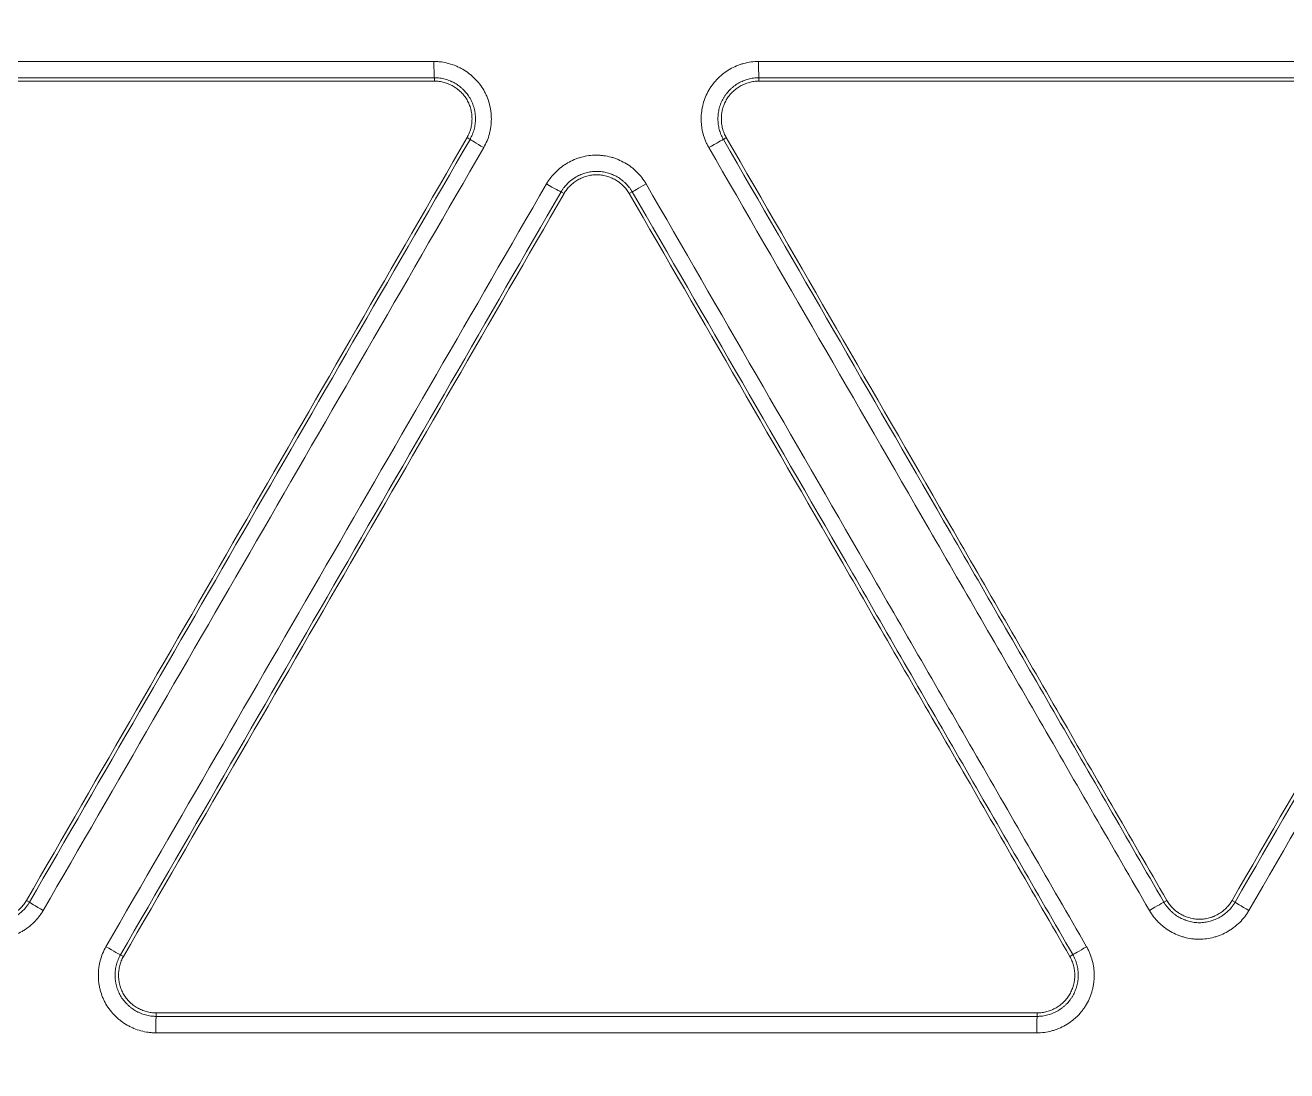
# Model space of a CAD drawing. Header units: inches. Extents: x 405346 to 489838, y -25612 to 14934.
# Drawn here: x 467070.19 to 467106.82, y 4200.14 to 4230.5 of the extents above; entities that cross this region are included whole.
import ezdxf

# ---------------------------------------------------------------- set-up
doc = ezdxf.new("R2010")
doc.units = ezdxf.units.IN
doc.header["$LTSCALE"] = 200
doc.header["$MEASUREMENT"] = 0
doc.layers.add('SS-EQ', color=2, linetype='Continuous', lineweight=20)

# ---------------------------------------------------------------- blocks, each defined once
blk = doc.blocks.new('4way무풍')
at = {"layer": 'SS-EQ'}
for p, q in [((-162.196, -92.55), (-162.196, -92.45)), ((-152.774, -92.45), (-152.774, -92.55)), ((-161.162, -94.242), (-161.249, -94.192)), ((-153.722, -94.192), (-153.808, -94.241)), ((-158.433, -95.817), (-158.519, -95.767)), ((-156.451, -95.767), (-156.538, -95.817)), ((-174.036, -116.34), (-173.949, -116.39)), ((-141.021, -116.39), (-140.935, -116.34)), ((-139.039, -116.34), (-138.953, -116.39)), ((-171.307, -117.916), (-171.221, -117.966)), ((-143.75, -117.966), (-143.663, -117.915)), ((-170.273, -119.607), (-170.273, -119.707)), ((-144.698, -119.707), (-144.698, -119.607))]:
    blk.add_line(p, q, dxfattribs=at)
for centre, major_axis, ratio, start_param, end_param in [((-162.196, -91.977), (0, 0.474), 0.026498, 1.577755, 3.106674), ((-152.774, -91.976), (0, 0.474), 0.024767, 1.578565, 3.106675), ((-160.752, -94.478), (0.41, -0.237), 0.019345, 3.176506, 4.693509), ((-154.218, -94.478), (-0.41, -0.237), 0.005566, 3.1765, 4.737819), ((-158.929, -95.53), (0.41, -0.237), 0.019355, 4.694016, 6.248272), ((-156.041, -95.53), (-0.41, -0.237), 0.005739, 4.737999, 6.248278), ((-173.539, -116.627), (0.41, -0.237), 0.020469, 3.176507, 4.693546), ((-141.431, -116.626), (0.41, 0.237), 0.000494, 4.689203, 6.248279), ((-138.542, -116.626), (-0.41, 0.237), 0.020383, 0.034914, 1.560341), ((-171.717, -117.679), (0.41, -0.237), 0.02047, 4.694122, 6.248271), ((-143.253, -117.679), (0.41, 0.237), 0.000296, 3.176499, 4.689049), ((-170.272, -120.18), (0, -0.474), 0.02548, 3.176604, 4.721392), ((-144.698, -120.18), (0, -0.474), 0.020009, 3.176664, 4.724502)]:
    blk.add_ellipse(centre, major_axis=major_axis, ratio=ratio, start_param=start_param, end_param=end_param, dxfattribs=at)
for points, knots in [([(-0.032, -346.294), (-6.969, -346.294), (-13.906, -346.294), (-27.78, -346.294), (-34.717, -346.294), (-55.528, -346.294), (-69.403, -346.294), (-97.151, -346.294), (-111.025, -346.294), (-138.774, -346.294), (-152.648, -346.294), (-180.396, -346.294), (-194.27, -346.294), (-215.082, -346.294), (-222.019, -346.294), (-235.893, -346.294), (-242.83, -346.294), (-253.236, -346.294), (-256.704, -346.293), (-263.641, -346.293), (-267.11, -346.294), (-272.313, -346.294), (-274.047, -346.294), (-276.648, -346.294), (-277.515, -346.294), (-279.25, -346.294), (-280.117, -346.293), (-281.418, -346.293), (-281.851, -346.293), (-282.718, -346.293), (-283.152, -346.293), (-283.802, -346.293), (-284.019, -346.294), (-284.453, -346.294), (-284.669, -346.294), (-285.103, -346.294), (-285.32, -346.293), (-285.753, -346.291), (-285.97, -346.288), (-286.62, -346.277), (-287.053, -346.265), (-287.92, -346.232), (-288.353, -346.21), (-289.653, -346.133), (-290.519, -346.062), (-291.817, -345.929), (-292.25, -345.88), (-292.899, -345.799), (-293.116, -345.771), (-293.548, -345.713), (-294.627, -345.561), (-295.697, -345.382), (-298.249, -344.898), (-299.929, -344.504), (-302.417, -343.81), (-304.065, -343.313), (-305.692, -342.746), (-308.116, -341.843), (-309.711, -341.172), (-311.481, -340.336), (-311.677, -340.242), (-312.069, -340.051), (-312.265, -339.955), (-312.85, -339.663), (-313.238, -339.464), (-314.393, -338.857), (-315.91, -338.018), (-317.384, -337.119), (-318.837, -336.19), (-319.553, -335.711), (-320.962, -334.724), (-322.351, -333.708), (-324.369, -332.095), (-326.323, -330.394), (-327.582, -329.2), (-328.355, -328.435), (-328.586, -328.204), (-328.815, -327.971), (-328.968, -327.815), (-329.044, -327.737), (-329.423, -327.345), (-329.723, -327.029), (-330.61, -326.073), (-331.762, -324.777), (-333.398, -322.77), (-334.43, -321.391), (-335.932, -319.291), (-336.873, -317.851), (-338.196, -315.627), (-339.047, -314.124), (-339.838, -312.58), (-340.313, -311.601), (-340.454, -311.306), (-340.593, -311.01), (-340.685, -310.813), (-340.731, -310.713), (-340.958, -310.218), (-341.135, -309.821), (-341.654, -308.624), (-342.309, -307.019), (-343.186, -304.583), (-343.7, -302.939), (-344.419, -300.46), (-344.828, -298.788), (-345.336, -296.251), (-345.487, -295.401), (-345.755, -293.691), (-345.871, -292.831), (-345.994, -291.749), (-346.017, -291.533), (-346.062, -291.099), (-346.083, -290.882), (-346.143, -290.23), (-346.178, -289.796), (-346.239, -288.927), (-346.265, -288.493), (-346.307, -287.624), (-346.324, -287.19), (-346.342, -286.538), (-346.347, -286.321), (-346.354, -285.886), (-346.356, -285.669), (-346.359, -285.235), (-346.359, -285.017), (-346.359, -284.583), (-346.359, -284.366), (-346.358, -283.714), (-346.358, -283.28), (-346.358, -282.411), (-346.358, -281.976), (-346.358, -280.673), (-346.358, -279.804), (-346.359, -278.066), (-346.359, -277.197), (-346.359, -274.59), (-346.359, -272.852), (-346.358, -264.163), (-346.358, -257.211), (-346.359, -236.356), (-346.359, -222.453), (-346.359, -194.646), (-346.359, -180.743), (-346.359, -152.936), (-346.359, -139.033), (-346.359, -111.226), (-346.359, -69.517), (-346.359, -27.807), (-346.359, 0)], [0, 0, 0, 0, 0.03125, 0.03125, 0.0625, 0.0625, 0.125, 0.125, 0.1875, 0.1875, 0.25, 0.25, 0.3125, 0.3125, 0.34375, 0.34375, 0.375, 0.375, 0.390625, 0.390625, 0.40625, 0.40625, 0.414063, 0.414063, 0.417969, 0.417969, 0.421875, 0.421875, 0.423828, 0.423828, 0.425781, 0.425781, 0.426758, 0.426758, 0.427734, 0.427734, 0.428711, 0.428711, 0.429688, 0.429688, 0.431641, 0.431641, 0.433594, 0.433594, 0.4375, 0.4375, 0.439453, 0.439453, 0.44043, 0.44043, 0.441406, 0.445313, 0.445313, 0.453125, 0.453125, 0.457031, 0.460938, 0.460938, 0.46875, 0.46875, 0.469727, 0.469727, 0.470703, 0.470703, 0.472656, 0.472656, 0.476563, 0.480469, 0.480469, 0.484375, 0.484375, 0.488281, 0.492188, 0.496094, 0.5, 0.5, 0.500977, 0.501465, 0.501465, 0.501953, 0.501953, 0.503906, 0.503906, 0.507813, 0.511719, 0.515625, 0.515625, 0.523438, 0.523438, 0.527344, 0.53125, 0.53125, 0.532227, 0.532715, 0.532715, 0.533203, 0.533203, 0.535156, 0.535156, 0.539063, 0.542969, 0.546875, 0.546875, 0.554688, 0.554688, 0.558594, 0.558594, 0.5625, 0.5625, 0.563477, 0.563477, 0.564453, 0.564453, 0.566406, 0.566406, 0.568359, 0.568359, 0.570313, 0.570313, 0.571289, 0.571289, 0.572266, 0.572266, 0.573242, 0.573242, 0.574219, 0.574219, 0.576172, 0.576172, 0.578125, 0.578125, 0.582031, 0.582031, 0.585938, 0.585938, 0.59375, 0.59375, 0.625, 0.625, 0.6875, 0.6875, 0.75, 0.75, 0.8125, 0.8125, 0.875, 1, 1, 1, 1]), ([(-345.164, 0), (-345.164, -27.72), (-345.163, -69.3), (-345.162, -110.879), (-345.161, -138.599), (-345.16, -152.459), (-345.158, -180.179), (-345.157, -194.038), (-345.154, -221.758), (-345.152, -235.618), (-345.147, -256.408), (-345.146, -263.338), (-345.145, -272), (-345.144, -273.733), (-345.144, -276.331), (-345.144, -277.198), (-345.143, -278.93), (-345.142, -279.796), (-345.142, -281.096), (-345.141, -281.529), (-345.141, -282.395), (-345.141, -282.828), (-345.141, -283.694), (-345.141, -284.128), (-345.14, -284.777), (-345.139, -284.994), (-345.136, -285.427), (-345.134, -285.643), (-345.124, -286.293), (-345.113, -286.726), (-345.08, -287.592), (-345.06, -288.025), (-345.009, -288.891), (-344.978, -289.324), (-344.926, -289.973), (-344.898, -290.298), (-344.868, -290.623), (-344.847, -290.839), (-344.836, -290.947), (-344.736, -291.92), (-344.629, -292.78), (-344.379, -294.49), (-344.236, -295.341), (-343.754, -297.876), (-343.361, -299.547), (-342.665, -302.025), (-342.166, -303.667), (-341.312, -306.101), (-340.67, -307.704), (-340.162, -308.899), (-339.901, -309.494), (-339.629, -310.087), (-339.446, -310.481), (-339.353, -310.678), (-338.885, -311.657), (-338.495, -312.43), (-337.684, -313.955), (-337.263, -314.706), (-336.391, -316.189), (-335.94, -316.919), (-335.007, -318.36), (-334.525, -319.069), (-333.532, -320.468), (-332.508, -321.846), (-330.881, -323.85), (-329.735, -325.144), (-328.853, -326.098), (-328.555, -326.413), (-328.177, -326.804), (-328.101, -326.882), (-327.949, -327.038), (-327.721, -327.27), (-327.491, -327.501), (-326.721, -328.264), (-325.466, -329.454), (-323.518, -331.15), (-321.504, -332.756), (-320.119, -333.767), (-318.711, -334.749), (-317.997, -335.224), (-316.546, -336.146), (-315.81, -336.593), (-314.315, -337.455), (-313.557, -337.871), (-312.595, -338.371), (-312.305, -338.52), (-312.014, -338.667), (-311.819, -338.764), (-311.722, -338.813), (-311.235, -339.053), (-310.844, -339.241), (-309.666, -339.791), (-308.875, -340.139), (-307.283, -340.8), (-305.68, -341.425), (-303.244, -342.258), (-301.598, -342.743), (-299.114, -343.417), (-297.436, -343.797), (-294.888, -344.259), (-294.033, -344.395), (-292.957, -344.543), (-292.742, -344.571), (-292.31, -344.625), (-291.663, -344.704), (-291.015, -344.771), (-289.72, -344.892), (-288.856, -344.954), (-287.56, -345.019), (-287.128, -345.036), (-286.48, -345.054), (-286.264, -345.059), (-285.831, -345.067), (-285.615, -345.069), (-285.183, -345.073), (-284.967, -345.074), (-284.534, -345.075), (-284.318, -345.075), (-283.67, -345.076), (-283.237, -345.076), (-282.589, -345.076), (-282.373, -345.076), (-281.94, -345.076), (-281.724, -345.076), (-281.075, -345.076), (-280.643, -345.077), (-279.346, -345.077), (-278.481, -345.078), (-276.752, -345.079), (-275.887, -345.079), (-273.293, -345.079), (-271.563, -345.08), (-262.916, -345.081), (-255.998, -345.082), (-242.162, -345.085), (-235.244, -345.086), (-221.408, -345.089), (-214.49, -345.09), (-193.736, -345.092), (-179.9, -345.094), (-152.228, -345.096), (-138.392, -345.096), (-110.72, -345.097), (-96.884, -345.098), (-69.212, -345.098), (-55.376, -345.099), (-34.622, -345.099), (-27.704, -345.099), (-13.868, -345.099), (-6.95, -345.099), (-0.032, -345.099)], [0, 0, 0, 0, 0.125, 0.1875, 0.1875, 0.25, 0.25, 0.3125, 0.3125, 0.375, 0.375, 0.40625, 0.40625, 0.414063, 0.414063, 0.417969, 0.417969, 0.421875, 0.421875, 0.423828, 0.423828, 0.425781, 0.425781, 0.427734, 0.427734, 0.428711, 0.428711, 0.429688, 0.429688, 0.431641, 0.431641, 0.433594, 0.433594, 0.435547, 0.435547, 0.436523, 0.437012, 0.437012, 0.4375, 0.4375, 0.441406, 0.441406, 0.445313, 0.445313, 0.453125, 0.453125, 0.457031, 0.460938, 0.464844, 0.464844, 0.466797, 0.467773, 0.467773, 0.46875, 0.46875, 0.472656, 0.472656, 0.476563, 0.476563, 0.480469, 0.480469, 0.484375, 0.484375, 0.488281, 0.492188, 0.496094, 0.496094, 0.498047, 0.498047, 0.498535, 0.498535, 0.499023, 0.5, 0.5, 0.503906, 0.507813, 0.511719, 0.515625, 0.515625, 0.519531, 0.519531, 0.523438, 0.523438, 0.527344, 0.527344, 0.52832, 0.528809, 0.528809, 0.529297, 0.529297, 0.53125, 0.53125, 0.535156, 0.535156, 0.539063, 0.542969, 0.546875, 0.546875, 0.554688, 0.554688, 0.558594, 0.558594, 0.55957, 0.55957, 0.560547, 0.5625, 0.5625, 0.566406, 0.566406, 0.568359, 0.568359, 0.569336, 0.569336, 0.570313, 0.570313, 0.571289, 0.571289, 0.572266, 0.572266, 0.574219, 0.574219, 0.575195, 0.575195, 0.576172, 0.576172, 0.578125, 0.578125, 0.582031, 0.582031, 0.585938, 0.585938, 0.59375, 0.59375, 0.625, 0.625, 0.65625, 0.65625, 0.6875, 0.6875, 0.75, 0.75, 0.8125, 0.8125, 0.875, 0.875, 0.9375, 0.9375, 0.96875, 0.96875, 1, 1, 1, 1]), ([(-162.208, -91.98), (-162.172, -91.98), (-162.135, -91.981), (-162.062, -91.986), (-162.026, -91.99), (-161.917, -92.005), (-161.776, -92.034), (-161.638, -92.081), (-161.554, -92.116), (-161.537, -92.123), (-161.504, -92.139), (-161.454, -92.162), (-161.406, -92.188), (-161.312, -92.242), (-161.252, -92.282), (-161.165, -92.349), (-161.137, -92.372), (-161.096, -92.408), (-161.082, -92.42), (-161.055, -92.445), (-161.042, -92.457), (-160.977, -92.522), (-160.881, -92.63), (-160.8, -92.751), (-160.746, -92.845), (-160.728, -92.878), (-160.696, -92.944), (-160.681, -92.977), (-160.64, -93.077), (-160.617, -93.146), (-160.589, -93.251), (-160.581, -93.286), (-160.571, -93.34), (-160.568, -93.358), (-160.562, -93.394), (-160.559, -93.412), (-160.547, -93.503), (-160.538, -93.648), (-160.547, -93.793), (-160.559, -93.883), (-160.562, -93.901), (-160.567, -93.937), (-160.571, -93.955), (-160.581, -94.009), (-160.589, -94.045), (-160.617, -94.15), (-160.64, -94.219), (-160.695, -94.353), (-160.727, -94.418), (-160.764, -94.482)], [0, 0, 0, 0, 0.03125, 0.03125, 0.0625, 0.0625, 0.125, 0.1875, 0.1875, 0.203125, 0.203125, 0.21875, 0.25, 0.25, 0.3125, 0.3125, 0.34375, 0.34375, 0.359375, 0.359375, 0.375, 0.375, 0.4375, 0.5, 0.5, 0.53125, 0.53125, 0.5625, 0.5625, 0.625, 0.625, 0.65625, 0.65625, 0.671875, 0.671875, 0.6875, 0.6875, 0.75, 0.8125, 0.8125, 0.828125, 0.828125, 0.84375, 0.84375, 0.875, 0.875, 0.9375, 0.9375, 1, 1, 1, 1]), ([(-154.23, -94.482), (-154.248, -94.45), (-154.266, -94.418), (-154.298, -94.352), (-154.313, -94.318), (-154.354, -94.217), (-154.4, -94.08), (-154.428, -93.938), (-154.439, -93.847), (-154.441, -93.829), (-154.445, -93.792), (-154.449, -93.738), (-154.451, -93.683), (-154.451, -93.574), (-154.446, -93.502), (-154.432, -93.394), (-154.426, -93.358), (-154.416, -93.304), (-154.412, -93.286), (-154.404, -93.25), (-154.4, -93.233), (-154.376, -93.145), (-154.33, -93.007), (-154.266, -92.877), (-154.212, -92.782), (-154.192, -92.751), (-154.151, -92.69), (-154.13, -92.661), (-154.064, -92.575), (-154.016, -92.521), (-153.939, -92.444), (-153.899, -92.407), (-153.857, -92.372), (-153.828, -92.349), (-153.814, -92.337), (-153.741, -92.282), (-153.62, -92.201), (-153.49, -92.137), (-153.406, -92.102), (-153.389, -92.095), (-153.355, -92.082), (-153.338, -92.076), (-153.286, -92.058), (-153.251, -92.047), (-153.146, -92.019), (-153.075, -92.005), (-152.932, -91.985), (-152.859, -91.98), (-152.786, -91.98)], [0, 0, 0, 0, 0.03125, 0.03125, 0.0625, 0.0625, 0.125, 0.1875, 0.1875, 0.203125, 0.203125, 0.21875, 0.25, 0.25, 0.3125, 0.3125, 0.34375, 0.34375, 0.359375, 0.359375, 0.375, 0.375, 0.4375, 0.5, 0.5, 0.53125, 0.53125, 0.5625, 0.5625, 0.625, 0.625, 0.65625, 0.671875, 0.671875, 0.6875, 0.6875, 0.75, 0.8125, 0.8125, 0.828125, 0.828125, 0.84375, 0.84375, 0.875, 0.875, 0.9375, 0.9375, 1, 1, 1, 1]), ([(-152.786, -91.98), (-148.523, -91.98), (-144.26, -91.981), (-135.735, -91.981), (-131.472, -91.981), (-127.209, -91.981)], [0, 0, 0, 0, 0.5, 0.5, 1, 1, 1, 1]), ([(-161.162, -94.242), (-161.16, -94.239), (-161.159, -94.236), (-161.155, -94.23), (-161.151, -94.222), (-161.14, -94.202), (-161.119, -94.161), (-161.103, -94.125), (-161.073, -94.053), (-161.057, -94.004), (-161.037, -93.929), (-161.031, -93.903), (-161.021, -93.852), (-161.017, -93.826), (-161.007, -93.748), (-161.001, -93.645), (-161.007, -93.541), (-161.016, -93.476), (-161.017, -93.463), (-161.022, -93.437), (-161.028, -93.398), (-161.037, -93.36), (-161.057, -93.285), (-161.073, -93.236), (-161.103, -93.164), (-161.113, -93.14), (-161.136, -93.093), (-161.149, -93.07), (-161.188, -93.002), (-161.217, -92.959), (-161.28, -92.877), (-161.315, -92.838), (-161.371, -92.783), (-161.39, -92.765), (-161.429, -92.731), (-161.45, -92.714), (-161.512, -92.667), (-161.555, -92.638), (-161.622, -92.599), (-161.657, -92.581), (-161.692, -92.564), (-161.716, -92.553), (-161.728, -92.548), (-161.788, -92.523), (-161.887, -92.489), (-161.988, -92.468), (-162.065, -92.457), (-162.091, -92.455), (-162.131, -92.452), (-162.144, -92.451), (-162.163, -92.451), (-162.173, -92.45), (-162.183, -92.45), (-162.19, -92.45), (-162.193, -92.45), (-162.196, -92.45)], [0, 0, 0, 0, 0.003906, 0.003906, 0.007812, 0.015625, 0.03125, 0.0625, 0.0625, 0.125, 0.125, 0.15625, 0.15625, 0.1875, 0.1875, 0.25, 0.3125, 0.3125, 0.328125, 0.328125, 0.34375, 0.375, 0.375, 0.4375, 0.4375, 0.46875, 0.46875, 0.5, 0.5, 0.5625, 0.5625, 0.625, 0.625, 0.65625, 0.65625, 0.6875, 0.6875, 0.75, 0.75, 0.78125, 0.796875, 0.796875, 0.8125, 0.8125, 0.875, 0.9375, 0.9375, 0.96875, 0.96875, 0.984375, 0.984375, 0.992187, 0.996094, 0.996094, 1, 1, 1, 1]), ([(-162.196, -92.55), (-162.148, -92.55), (-162.101, -92.553), (-162.007, -92.566), (-161.96, -92.576), (-161.891, -92.595), (-161.868, -92.602), (-161.823, -92.617), (-161.8, -92.626), (-161.734, -92.654), (-161.649, -92.696), (-161.57, -92.749), (-161.522, -92.785), (-161.513, -92.793), (-161.494, -92.808), (-161.466, -92.831), (-161.44, -92.855), (-161.39, -92.905), (-161.358, -92.941), (-161.314, -92.997), (-161.3, -93.016), (-161.274, -93.056), (-161.261, -93.076), (-161.225, -93.139), (-161.183, -93.224), (-161.153, -93.314), (-161.135, -93.384), (-161.129, -93.407), (-161.12, -93.454), (-161.116, -93.478), (-161.107, -93.549), (-161.104, -93.596), (-161.104, -93.668), (-161.105, -93.703), (-161.108, -93.739), (-161.11, -93.763), (-161.112, -93.775), (-161.119, -93.835), (-161.137, -93.928), (-161.167, -94.018), (-161.203, -94.106), (-161.225, -94.15), (-161.249, -94.192)], [0, 0, 0, 0, 0.0625, 0.0625, 0.125, 0.125, 0.15625, 0.15625, 0.1875, 0.1875, 0.25, 0.3125, 0.3125, 0.328125, 0.328125, 0.34375, 0.375, 0.375, 0.4375, 0.4375, 0.46875, 0.46875, 0.5, 0.5, 0.5625, 0.625, 0.625, 0.65625, 0.65625, 0.6875, 0.6875, 0.75, 0.75, 0.78125, 0.796875, 0.796875, 0.8125, 0.8125, 0.875, 0.9375, 0.9375, 1, 1, 1, 1]), ([(-152.774, -92.45), (-152.778, -92.45), (-152.781, -92.45), (-152.787, -92.45), (-152.797, -92.45), (-152.82, -92.451), (-152.866, -92.453), (-152.904, -92.457), (-152.981, -92.468), (-153.032, -92.478), (-153.107, -92.499), (-153.132, -92.506), (-153.182, -92.523), (-153.206, -92.533), (-153.278, -92.563), (-153.371, -92.609), (-153.458, -92.667), (-153.51, -92.706), (-153.52, -92.714), (-153.541, -92.731), (-153.571, -92.756), (-153.599, -92.783), (-153.654, -92.837), (-153.689, -92.876), (-153.737, -92.938), (-153.752, -92.959), (-153.781, -93.002), (-153.795, -93.024), (-153.834, -93.092), (-153.857, -93.139), (-153.896, -93.235), (-153.913, -93.284), (-153.932, -93.36), (-153.938, -93.385), (-153.948, -93.437), (-153.952, -93.462), (-153.962, -93.54), (-153.965, -93.591), (-153.966, -93.669), (-153.965, -93.695), (-153.962, -93.734), (-153.961, -93.747), (-153.959, -93.773), (-153.957, -93.787), (-153.949, -93.852), (-153.929, -93.954), (-153.897, -94.052), (-153.867, -94.124), (-153.857, -94.148), (-153.839, -94.184), (-153.833, -94.195), (-153.824, -94.213), (-153.82, -94.221), (-153.815, -94.23), (-153.811, -94.236), (-153.81, -94.238), (-153.808, -94.241)], [0, 0, 0, 0, 0.003906, 0.003906, 0.007812, 0.015625, 0.03125, 0.0625, 0.0625, 0.125, 0.125, 0.15625, 0.15625, 0.1875, 0.1875, 0.25, 0.3125, 0.3125, 0.328125, 0.328125, 0.34375, 0.375, 0.375, 0.4375, 0.4375, 0.46875, 0.46875, 0.5, 0.5, 0.5625, 0.5625, 0.625, 0.625, 0.65625, 0.65625, 0.6875, 0.6875, 0.75, 0.75, 0.78125, 0.78125, 0.796875, 0.796875, 0.8125, 0.8125, 0.875, 0.9375, 0.9375, 0.96875, 0.96875, 0.984375, 0.984375, 0.992188, 0.996094, 0.996094, 1, 1, 1, 1]), ([(-153.722, -94.192), (-153.746, -94.15), (-153.767, -94.107), (-153.803, -94.019), (-153.818, -93.974), (-153.836, -93.905), (-153.841, -93.881), (-153.851, -93.834), (-153.854, -93.811), (-153.863, -93.739), (-153.869, -93.645), (-153.863, -93.549), (-153.856, -93.49), (-153.854, -93.478), (-153.85, -93.454), (-153.844, -93.419), (-153.836, -93.384), (-153.818, -93.315), (-153.803, -93.27), (-153.776, -93.204), (-153.766, -93.182), (-153.745, -93.139), (-153.734, -93.118), (-153.698, -93.056), (-153.645, -92.977), (-153.582, -92.906), (-153.531, -92.855), (-153.513, -92.839), (-153.477, -92.807), (-153.459, -92.792), (-153.402, -92.749), (-153.362, -92.723), (-153.3, -92.687), (-153.279, -92.676), (-153.237, -92.654), (-153.215, -92.644), (-153.148, -92.617), (-153.058, -92.586), (-152.965, -92.566), (-152.871, -92.553), (-152.823, -92.55), (-152.774, -92.55)], [0, 0, 0, 0, 0.0625, 0.0625, 0.125, 0.125, 0.15625, 0.15625, 0.1875, 0.1875, 0.25, 0.3125, 0.3125, 0.328125, 0.328125, 0.34375, 0.375, 0.375, 0.4375, 0.4375, 0.46875, 0.46875, 0.5, 0.5, 0.5625, 0.625, 0.625, 0.65625, 0.65625, 0.6875, 0.6875, 0.75, 0.75, 0.78125, 0.78125, 0.8125, 0.8125, 0.875, 0.9375, 0.9375, 1, 1, 1, 1]), ([(-127.2, -92.45), (-131.462, -92.45), (-135.725, -92.45), (-144.25, -92.45), (-148.512, -92.45), (-152.774, -92.45)], [0, 0, 0, 0, 0.5, 0.5, 1, 1, 1, 1]), ([(-127.2, -92.55), (-131.462, -92.55), (-135.725, -92.55), (-144.25, -92.55), (-148.512, -92.55), (-152.774, -92.55)], [0, 0, 0, 0, 0.5, 0.5, 1, 1, 1, 1]), ([(-153.808, -94.241), (-151.677, -97.933), (-149.546, -101.624), (-146.349, -107.161), (-145.283, -109.007), (-143.152, -112.698), (-142.086, -114.544), (-141.021, -116.39)], [0, 0, 0, 0, 0.5, 0.5, 0.75, 0.75, 1, 1, 1, 1]), ([(-153.722, -94.192), (-151.591, -97.883), (-149.46, -101.574), (-146.263, -107.111), (-145.197, -108.957), (-143.066, -112.649), (-142, -114.494), (-140.935, -116.34)], [0, 0, 0, 0, 0.5, 0.5, 0.75, 0.75, 1, 1, 1, 1]), ([(-139.039, -116.34), (-136.908, -112.649), (-134.777, -108.957), (-130.514, -101.574), (-128.383, -97.883), (-126.252, -94.192)], [0, 0, 0, 0, 0.5, 0.5, 1, 1, 1, 1]), ([(-138.953, -116.39), (-136.821, -112.699), (-134.69, -109.007), (-130.428, -101.624), (-128.296, -97.933), (-126.165, -94.242)], [0, 0, 0, 0, 0.5, 0.5, 1, 1, 1, 1]), ([(-158.941, -95.534), (-158.923, -95.502), (-158.904, -95.471), (-158.863, -95.41), (-158.841, -95.38), (-158.774, -95.294), (-158.678, -95.186), (-158.569, -95.091), (-158.496, -95.035), (-158.481, -95.024), (-158.452, -95.003), (-158.406, -94.972), (-158.36, -94.943), (-158.266, -94.889), (-158.201, -94.857), (-158.1, -94.815), (-158.066, -94.802), (-158.015, -94.784), (-157.997, -94.778), (-157.962, -94.768), (-157.945, -94.763), (-157.857, -94.739), (-157.715, -94.71), (-157.57, -94.7), (-157.46, -94.7), (-157.423, -94.701), (-157.351, -94.706), (-157.314, -94.71), (-157.207, -94.725), (-157.136, -94.739), (-157.031, -94.767), (-156.996, -94.778), (-156.945, -94.796), (-156.927, -94.802), (-156.893, -94.815), (-156.876, -94.822), (-156.792, -94.857), (-156.662, -94.922), (-156.541, -95.002), (-156.468, -95.057), (-156.454, -95.068), (-156.426, -95.092), (-156.412, -95.103), (-156.37, -95.14), (-156.344, -95.164), (-156.266, -95.241), (-156.218, -95.295), (-156.13, -95.41), (-156.089, -95.47), (-156.052, -95.534)], [0, 0, 0, 0, 0.03125, 0.03125, 0.0625, 0.0625, 0.125, 0.1875, 0.1875, 0.203125, 0.203125, 0.21875, 0.25, 0.25, 0.3125, 0.3125, 0.34375, 0.34375, 0.359375, 0.359375, 0.375, 0.375, 0.4375, 0.5, 0.5, 0.53125, 0.53125, 0.5625, 0.5625, 0.625, 0.625, 0.65625, 0.65625, 0.671875, 0.671875, 0.6875, 0.6875, 0.75, 0.8125, 0.8125, 0.828125, 0.828125, 0.84375, 0.84375, 0.875, 0.875, 0.9375, 0.9375, 1, 1, 1, 1]), ([(-141.44, -116.632), (-142.506, -114.786), (-143.572, -112.94), (-145.704, -109.249), (-146.769, -107.403), (-149.967, -101.865), (-152.098, -98.174), (-154.23, -94.482)], [0, 0, 0, 0, 0.25, 0.25, 0.5, 0.5, 1, 1, 1, 1]), ([(-125.764, -94.483), (-127.895, -98.175), (-130.027, -101.866), (-134.289, -109.249), (-136.42, -112.941), (-138.551, -116.632)], [0, 0, 0, 0, 0.5, 0.5, 1, 1, 1, 1]), ([(-156.451, -95.767), (-156.452, -95.764), (-156.454, -95.761), (-156.457, -95.756), (-156.462, -95.747), (-156.474, -95.728), (-156.499, -95.689), (-156.522, -95.658), (-156.57, -95.596), (-156.604, -95.557), (-156.66, -95.503), (-156.679, -95.485), (-156.718, -95.45), (-156.739, -95.434), (-156.801, -95.386), (-156.887, -95.329), (-156.981, -95.283), (-157.041, -95.258), (-157.053, -95.253), (-157.078, -95.243), (-157.114, -95.23), (-157.152, -95.219), (-157.227, -95.198), (-157.278, -95.188), (-157.355, -95.177), (-157.381, -95.174), (-157.433, -95.171), (-157.459, -95.17), (-157.537, -95.17), (-157.589, -95.174), (-157.692, -95.188), (-157.743, -95.198), (-157.818, -95.219), (-157.843, -95.227), (-157.893, -95.244), (-157.917, -95.253), (-157.989, -95.283), (-158.035, -95.306), (-158.103, -95.345), (-158.136, -95.365), (-158.168, -95.388), (-158.19, -95.403), (-158.2, -95.411), (-158.252, -95.45), (-158.331, -95.518), (-158.4, -95.596), (-158.448, -95.658), (-158.463, -95.679), (-158.485, -95.711), (-158.492, -95.722), (-158.502, -95.739), (-158.508, -95.748), (-158.513, -95.756), (-158.516, -95.762), (-158.518, -95.765), (-158.519, -95.767)], [0, 0, 0, 0, 0.003906, 0.003906, 0.007812, 0.015625, 0.03125, 0.0625, 0.0625, 0.125, 0.125, 0.15625, 0.15625, 0.1875, 0.1875, 0.25, 0.3125, 0.3125, 0.328125, 0.328125, 0.34375, 0.375, 0.375, 0.4375, 0.4375, 0.46875, 0.46875, 0.5, 0.5, 0.5625, 0.5625, 0.625, 0.625, 0.65625, 0.65625, 0.6875, 0.6875, 0.75, 0.75, 0.78125, 0.796875, 0.796875, 0.8125, 0.8125, 0.875, 0.9375, 0.9375, 0.96875, 0.96875, 0.984375, 0.984375, 0.992188, 0.996094, 0.996094, 1, 1, 1, 1]), ([(-158.433, -95.817), (-158.409, -95.775), (-158.382, -95.736), (-158.324, -95.661), (-158.293, -95.625), (-158.242, -95.575), (-158.224, -95.559), (-158.188, -95.527), (-158.169, -95.512), (-158.112, -95.469), (-158.033, -95.416), (-157.948, -95.374), (-157.892, -95.351), (-157.881, -95.346), (-157.859, -95.338), (-157.825, -95.325), (-157.791, -95.315), (-157.722, -95.296), (-157.676, -95.286), (-157.605, -95.277), (-157.581, -95.274), (-157.534, -95.271), (-157.51, -95.27), (-157.438, -95.27), (-157.343, -95.277), (-157.25, -95.296), (-157.18, -95.314), (-157.157, -95.322), (-157.112, -95.337), (-157.09, -95.346), (-157.024, -95.373), (-156.981, -95.394), (-156.919, -95.43), (-156.889, -95.449), (-156.859, -95.469), (-156.84, -95.483), (-156.83, -95.49), (-156.782, -95.527), (-156.71, -95.589), (-156.647, -95.66), (-156.589, -95.735), (-156.562, -95.775), (-156.538, -95.817)], [0, 0, 0, 0, 0.0625, 0.0625, 0.125, 0.125, 0.15625, 0.15625, 0.1875, 0.1875, 0.25, 0.3125, 0.3125, 0.328125, 0.328125, 0.34375, 0.375, 0.375, 0.4375, 0.4375, 0.46875, 0.46875, 0.5, 0.5, 0.5625, 0.625, 0.625, 0.65625, 0.65625, 0.6875, 0.6875, 0.75, 0.75, 0.78125, 0.796875, 0.796875, 0.8125, 0.8125, 0.875, 0.9375, 0.9375, 1, 1, 1, 1]), ([(-156.052, -95.534), (-153.921, -99.226), (-151.789, -102.917), (-148.592, -108.455), (-147.526, -110.301), (-145.394, -113.993), (-144.329, -115.838), (-143.263, -117.684)], [0, 0, 0, 0, 0.5, 0.5, 0.75, 0.75, 1, 1, 1, 1]), ([(-143.75, -117.966), (-144.816, -116.12), (-145.882, -114.274), (-148.013, -110.583), (-149.078, -108.737), (-152.275, -103.2), (-154.406, -99.509), (-156.538, -95.817)], [0, 0, 0, 0, 0.25, 0.25, 0.5, 0.5, 1, 1, 1, 1]), ([(-143.663, -117.915), (-144.729, -116.07), (-145.795, -114.224), (-147.926, -110.533), (-148.991, -108.687), (-152.188, -103.15), (-154.32, -99.458), (-156.451, -95.767)], [0, 0, 0, 0, 0.25, 0.25, 0.5, 0.5, 1, 1, 1, 1]), ([(-176.018, -116.39), (-176.016, -116.393), (-176.014, -116.395), (-176.011, -116.401), (-176.006, -116.41), (-175.994, -116.429), (-175.969, -116.467), (-175.946, -116.499), (-175.899, -116.56), (-175.864, -116.599), (-175.809, -116.654), (-175.79, -116.672), (-175.75, -116.706), (-175.73, -116.723), (-175.667, -116.77), (-175.581, -116.828), (-175.488, -116.874), (-175.428, -116.899), (-175.415, -116.904), (-175.391, -116.913), (-175.354, -116.927), (-175.317, -116.938), (-175.242, -116.959), (-175.191, -116.969), (-175.114, -116.98), (-175.088, -116.982), (-175.036, -116.986), (-175.01, -116.987), (-174.931, -116.987), (-174.879, -116.983), (-174.777, -116.969), (-174.726, -116.959), (-174.651, -116.938), (-174.625, -116.93), (-174.576, -116.913), (-174.552, -116.904), (-174.48, -116.874), (-174.433, -116.851), (-174.366, -116.812), (-174.333, -116.792), (-174.3, -116.769), (-174.279, -116.754), (-174.268, -116.747), (-174.216, -116.707), (-174.138, -116.639), (-174.069, -116.561), (-174.021, -116.5), (-174.006, -116.479), (-173.984, -116.446), (-173.976, -116.435), (-173.966, -116.418), (-173.961, -116.41), (-173.956, -116.401), (-173.953, -116.396), (-173.951, -116.393), (-173.949, -116.39)], [0, 0, 0, 0, 0.003906, 0.003906, 0.007813, 0.015625, 0.03125, 0.0625, 0.0625, 0.125, 0.125, 0.15625, 0.15625, 0.1875, 0.1875, 0.25, 0.3125, 0.3125, 0.328125, 0.328125, 0.34375, 0.375, 0.375, 0.4375, 0.4375, 0.46875, 0.46875, 0.5, 0.5, 0.5625, 0.5625, 0.625, 0.625, 0.65625, 0.65625, 0.6875, 0.6875, 0.75, 0.75, 0.78125, 0.796875, 0.796875, 0.8125, 0.8125, 0.875, 0.9375, 0.9375, 0.96875, 0.96875, 0.984375, 0.984375, 0.992188, 0.996094, 0.996094, 1, 1, 1, 1]), ([(-174.036, -116.34), (-174.06, -116.382), (-174.087, -116.421), (-174.145, -116.496), (-174.177, -116.532), (-174.227, -116.582), (-174.245, -116.598), (-174.281, -116.63), (-174.3, -116.645), (-174.357, -116.688), (-174.436, -116.741), (-174.522, -116.783), (-174.577, -116.807), (-174.588, -116.811), (-174.61, -116.82), (-174.644, -116.832), (-174.678, -116.842), (-174.747, -116.861), (-174.793, -116.871), (-174.864, -116.881), (-174.888, -116.883), (-174.936, -116.886), (-174.96, -116.887), (-175.032, -116.887), (-175.127, -116.881), (-175.22, -116.862), (-175.289, -116.843), (-175.312, -116.836), (-175.357, -116.82), (-175.38, -116.812), (-175.446, -116.784), (-175.488, -116.763), (-175.55, -116.727), (-175.58, -116.708), (-175.61, -116.688), (-175.63, -116.674), (-175.639, -116.667), (-175.687, -116.631), (-175.759, -116.568), (-175.822, -116.497), (-175.88, -116.422), (-175.907, -116.382), (-175.932, -116.34)], [0, 0, 0, 0, 0.0625, 0.0625, 0.125, 0.125, 0.15625, 0.15625, 0.1875, 0.1875, 0.25, 0.3125, 0.3125, 0.328125, 0.328125, 0.34375, 0.375, 0.375, 0.4375, 0.4375, 0.46875, 0.46875, 0.5, 0.5, 0.5625, 0.625, 0.625, 0.65625, 0.65625, 0.6875, 0.6875, 0.75, 0.75, 0.78125, 0.796875, 0.796875, 0.8125, 0.8125, 0.875, 0.9375, 0.9375, 1, 1, 1, 1]), ([(-141.021, -116.39), (-141.019, -116.393), (-141.018, -116.395), (-141.014, -116.401), (-141.009, -116.41), (-140.997, -116.429), (-140.972, -116.467), (-140.95, -116.499), (-140.902, -116.56), (-140.868, -116.599), (-140.812, -116.654), (-140.793, -116.672), (-140.753, -116.706), (-140.733, -116.723), (-140.671, -116.77), (-140.584, -116.828), (-140.491, -116.874), (-140.431, -116.899), (-140.419, -116.904), (-140.394, -116.913), (-140.357, -116.927), (-140.32, -116.938), (-140.245, -116.959), (-140.194, -116.969), (-140.117, -116.98), (-140.091, -116.982), (-140.039, -116.986), (-140.013, -116.987), (-139.934, -116.987), (-139.883, -116.983), (-139.78, -116.969), (-139.729, -116.959), (-139.654, -116.938), (-139.629, -116.93), (-139.579, -116.913), (-139.555, -116.904), (-139.483, -116.874), (-139.437, -116.851), (-139.369, -116.812), (-139.336, -116.792), (-139.304, -116.769), (-139.282, -116.754), (-139.272, -116.746), (-139.22, -116.707), (-139.141, -116.639), (-139.072, -116.561), (-139.024, -116.5), (-139.009, -116.479), (-138.987, -116.446), (-138.98, -116.435), (-138.969, -116.418), (-138.964, -116.41), (-138.959, -116.401), (-138.956, -116.396), (-138.954, -116.393), (-138.953, -116.39)], [0, 0, 0, 0, 0.003906, 0.003906, 0.007813, 0.015625, 0.03125, 0.0625, 0.0625, 0.125, 0.125, 0.15625, 0.15625, 0.1875, 0.1875, 0.25, 0.3125, 0.3125, 0.328125, 0.328125, 0.34375, 0.375, 0.375, 0.4375, 0.4375, 0.46875, 0.46875, 0.5, 0.5, 0.5625, 0.5625, 0.625, 0.625, 0.65625, 0.65625, 0.6875, 0.6875, 0.75, 0.75, 0.78125, 0.796875, 0.796875, 0.8125, 0.8125, 0.875, 0.9375, 0.9375, 0.96875, 0.96875, 0.984375, 0.984375, 0.992188, 0.996094, 0.996094, 1, 1, 1, 1]), ([(-139.039, -116.34), (-139.063, -116.382), (-139.09, -116.421), (-139.148, -116.496), (-139.18, -116.532), (-139.231, -116.582), (-139.248, -116.598), (-139.284, -116.63), (-139.303, -116.645), (-139.36, -116.688), (-139.439, -116.741), (-139.525, -116.783), (-139.58, -116.807), (-139.591, -116.811), (-139.614, -116.82), (-139.647, -116.832), (-139.682, -116.842), (-139.75, -116.861), (-139.797, -116.871), (-139.867, -116.881), (-139.891, -116.883), (-139.939, -116.886), (-139.963, -116.887), (-140.035, -116.887), (-140.13, -116.881), (-140.223, -116.862), (-140.292, -116.843), (-140.315, -116.836), (-140.361, -116.82), (-140.383, -116.812), (-140.449, -116.784), (-140.491, -116.763), (-140.553, -116.727), (-140.584, -116.708), (-140.613, -116.688), (-140.633, -116.674), (-140.643, -116.667), (-140.69, -116.631), (-140.762, -116.568), (-140.825, -116.497), (-140.884, -116.422), (-140.911, -116.382), (-140.935, -116.34)], [0, 0, 0, 0, 0.0625, 0.0625, 0.125, 0.125, 0.15625, 0.15625, 0.1875, 0.1875, 0.25, 0.3125, 0.3125, 0.328125, 0.328125, 0.34375, 0.375, 0.375, 0.4375, 0.4375, 0.46875, 0.46875, 0.5, 0.5, 0.5625, 0.625, 0.625, 0.65625, 0.65625, 0.6875, 0.6875, 0.75, 0.75, 0.78125, 0.796875, 0.796875, 0.8125, 0.8125, 0.875, 0.9375, 0.9375, 1, 1, 1, 1]), ([(-173.552, -116.631), (-173.57, -116.662), (-173.589, -116.693), (-173.63, -116.754), (-173.652, -116.784), (-173.718, -116.87), (-173.814, -116.978), (-173.924, -117.074), (-173.997, -117.129), (-174.012, -117.14), (-174.041, -117.161), (-174.086, -117.192), (-174.133, -117.221), (-174.227, -117.275), (-174.292, -117.308), (-174.392, -117.349), (-174.426, -117.362), (-174.478, -117.38), (-174.496, -117.386), (-174.531, -117.397), (-174.548, -117.402), (-174.636, -117.426), (-174.778, -117.454), (-174.923, -117.464), (-175.033, -117.464), (-175.069, -117.463), (-175.142, -117.458), (-175.178, -117.454), (-175.286, -117.44), (-175.357, -117.425), (-175.462, -117.397), (-175.497, -117.386), (-175.548, -117.369), (-175.565, -117.362), (-175.6, -117.349), (-175.617, -117.343), (-175.701, -117.307), (-175.831, -117.243), (-175.952, -117.162), (-176.024, -117.107), (-176.039, -117.096), (-176.067, -117.073), (-176.081, -117.061), (-176.123, -117.025), (-176.149, -117), (-176.227, -116.923), (-176.275, -116.869), (-176.363, -116.754), (-176.404, -116.694), (-176.44, -116.63)], [0, 0, 0, 0, 0.03125, 0.03125, 0.0625, 0.0625, 0.125, 0.1875, 0.1875, 0.203125, 0.203125, 0.21875, 0.25, 0.25, 0.3125, 0.3125, 0.34375, 0.34375, 0.359375, 0.359375, 0.375, 0.375, 0.4375, 0.5, 0.5, 0.53125, 0.53125, 0.5625, 0.5625, 0.625, 0.625, 0.65625, 0.65625, 0.671875, 0.671875, 0.6875, 0.6875, 0.75, 0.8125, 0.8125, 0.828125, 0.828125, 0.84375, 0.84375, 0.875, 0.875, 0.9375, 0.9375, 1, 1, 1, 1]), ([(-138.551, -116.632), (-138.57, -116.664), (-138.589, -116.695), (-138.63, -116.756), (-138.652, -116.786), (-138.718, -116.872), (-138.814, -116.98), (-138.924, -117.076), (-138.997, -117.131), (-139.011, -117.142), (-139.041, -117.163), (-139.086, -117.194), (-139.133, -117.223), (-139.227, -117.277), (-139.292, -117.309), (-139.392, -117.351), (-139.426, -117.364), (-139.478, -117.382), (-139.496, -117.388), (-139.531, -117.399), (-139.548, -117.404), (-139.636, -117.428), (-139.778, -117.456), (-139.923, -117.466), (-140.033, -117.466), (-140.069, -117.465), (-140.142, -117.46), (-140.178, -117.456), (-140.286, -117.442), (-140.357, -117.427), (-140.462, -117.399), (-140.497, -117.388), (-140.548, -117.37), (-140.565, -117.364), (-140.6, -117.351), (-140.617, -117.344), (-140.701, -117.309), (-140.831, -117.245), (-140.952, -117.164), (-141.024, -117.109), (-141.039, -117.098), (-141.067, -117.075), (-141.081, -117.063), (-141.123, -117.027), (-141.149, -117.002), (-141.227, -116.925), (-141.275, -116.871), (-141.363, -116.756), (-141.404, -116.696), (-141.44, -116.632)], [0, 0, 0, 0, 0.03125, 0.03125, 0.0625, 0.0625, 0.125, 0.1875, 0.1875, 0.203125, 0.203125, 0.21875, 0.25, 0.25, 0.3125, 0.3125, 0.34375, 0.34375, 0.359375, 0.359375, 0.375, 0.375, 0.4375, 0.5, 0.5, 0.53125, 0.53125, 0.5625, 0.5625, 0.625, 0.625, 0.65625, 0.65625, 0.671875, 0.671875, 0.6875, 0.6875, 0.75, 0.8125, 0.8125, 0.828125, 0.828125, 0.84375, 0.84375, 0.875, 0.875, 0.9375, 0.9375, 1, 1, 1, 1]), ([(-170.284, -120.185), (-170.321, -120.185), (-170.358, -120.183), (-170.431, -120.178), (-170.467, -120.175), (-170.575, -120.16), (-170.717, -120.131), (-170.854, -120.084), (-170.939, -120.048), (-170.956, -120.041), (-170.989, -120.026), (-171.038, -120.002), (-171.086, -119.977), (-171.181, -119.922), (-171.241, -119.882), (-171.327, -119.816), (-171.356, -119.793), (-171.397, -119.757), (-171.411, -119.745), (-171.438, -119.72), (-171.451, -119.707), (-171.515, -119.643), (-171.611, -119.534), (-171.692, -119.414), (-171.747, -119.319), (-171.765, -119.286), (-171.797, -119.221), (-171.812, -119.188), (-171.853, -119.087), (-171.876, -119.018), (-171.903, -118.913), (-171.912, -118.878), (-171.922, -118.824), (-171.925, -118.806), (-171.931, -118.77), (-171.934, -118.752), (-171.946, -118.661), (-171.955, -118.516), (-171.946, -118.372), (-171.934, -118.281), (-171.931, -118.263), (-171.925, -118.227), (-171.922, -118.209), (-171.912, -118.155), (-171.903, -118.12), (-171.876, -118.014), (-171.853, -117.946), (-171.798, -117.812), (-171.766, -117.746), (-171.729, -117.683)], [0, 0, 0, 0, 0.03125, 0.03125, 0.0625, 0.0625, 0.125, 0.1875, 0.1875, 0.203125, 0.203125, 0.21875, 0.25, 0.25, 0.3125, 0.3125, 0.34375, 0.34375, 0.359375, 0.359375, 0.375, 0.375, 0.4375, 0.5, 0.5, 0.53125, 0.53125, 0.5625, 0.5625, 0.625, 0.625, 0.65625, 0.65625, 0.671875, 0.671875, 0.6875, 0.6875, 0.75, 0.8125, 0.8125, 0.828125, 0.828125, 0.84375, 0.84375, 0.875, 0.875, 0.9375, 0.9375, 1, 1, 1, 1]), ([(-171.307, -117.916), (-171.308, -117.919), (-171.31, -117.921), (-171.313, -117.927), (-171.318, -117.936), (-171.329, -117.956), (-171.35, -117.996), (-171.366, -118.032), (-171.395, -118.104), (-171.411, -118.153), (-171.431, -118.229), (-171.437, -118.254), (-171.447, -118.305), (-171.451, -118.331), (-171.461, -118.409), (-171.467, -118.512), (-171.461, -118.616), (-171.453, -118.681), (-171.451, -118.694), (-171.447, -118.72), (-171.44, -118.759), (-171.431, -118.797), (-171.411, -118.872), (-171.395, -118.921), (-171.366, -118.993), (-171.355, -119.017), (-171.332, -119.064), (-171.32, -119.087), (-171.28, -119.155), (-171.222, -119.241), (-171.154, -119.319), (-171.098, -119.374), (-171.079, -119.391), (-171.039, -119.426), (-171.019, -119.442), (-170.957, -119.489), (-170.914, -119.518), (-170.846, -119.557), (-170.812, -119.576), (-170.777, -119.592), (-170.753, -119.603), (-170.741, -119.609), (-170.68, -119.634), (-170.582, -119.668), (-170.481, -119.689), (-170.404, -119.7), (-170.378, -119.702), (-170.338, -119.705), (-170.325, -119.706), (-170.306, -119.706), (-170.296, -119.707), (-170.286, -119.707), (-170.279, -119.707), (-170.276, -119.707), (-170.273, -119.707)], [0, 0, 0, 0, 0.003906, 0.003906, 0.007812, 0.015625, 0.03125, 0.0625, 0.0625, 0.125, 0.125, 0.15625, 0.15625, 0.1875, 0.1875, 0.25, 0.3125, 0.3125, 0.328125, 0.328125, 0.34375, 0.375, 0.375, 0.4375, 0.4375, 0.46875, 0.46875, 0.5, 0.5, 0.5625, 0.625, 0.625, 0.65625, 0.65625, 0.6875, 0.6875, 0.75, 0.75, 0.78125, 0.796875, 0.796875, 0.8125, 0.8125, 0.875, 0.9375, 0.9375, 0.96875, 0.96875, 0.984375, 0.984375, 0.992188, 0.996094, 0.996094, 1, 1, 1, 1]), ([(-143.263, -117.684), (-143.244, -117.716), (-143.227, -117.748), (-143.195, -117.814), (-143.18, -117.848), (-143.139, -117.949), (-143.093, -118.086), (-143.065, -118.229), (-143.053, -118.319), (-143.051, -118.338), (-143.048, -118.374), (-143.044, -118.429), (-143.042, -118.483), (-143.042, -118.592), (-143.047, -118.664), (-143.061, -118.772), (-143.066, -118.808), (-143.077, -118.862), (-143.081, -118.88), (-143.089, -118.916), (-143.093, -118.933), (-143.116, -119.021), (-143.163, -119.159), (-143.226, -119.289), (-143.281, -119.384), (-143.301, -119.415), (-143.341, -119.476), (-143.363, -119.505), (-143.429, -119.591), (-143.477, -119.646), (-143.554, -119.722), (-143.594, -119.759), (-143.636, -119.794), (-143.664, -119.818), (-143.679, -119.829), (-143.751, -119.884), (-143.872, -119.965), (-144.002, -120.029), (-144.086, -120.064), (-144.103, -120.071), (-144.137, -120.084), (-144.155, -120.09), (-144.207, -120.108), (-144.242, -120.119), (-144.347, -120.147), (-144.418, -120.162), (-144.561, -120.181), (-144.634, -120.186), (-144.707, -120.186)], [0, 0, 0, 0, 0.03125, 0.03125, 0.0625, 0.0625, 0.125, 0.1875, 0.1875, 0.203125, 0.203125, 0.21875, 0.25, 0.25, 0.3125, 0.3125, 0.34375, 0.34375, 0.359375, 0.359375, 0.375, 0.375, 0.4375, 0.5, 0.5, 0.53125, 0.53125, 0.5625, 0.5625, 0.625, 0.625, 0.65625, 0.671875, 0.671875, 0.6875, 0.6875, 0.75, 0.8125, 0.8125, 0.828125, 0.828125, 0.84375, 0.84375, 0.875, 0.875, 0.9375, 0.9375, 1, 1, 1, 1]), ([(-144.698, -119.707), (-144.695, -119.707), (-144.691, -119.707), (-144.685, -119.707), (-144.675, -119.707), (-144.652, -119.706), (-144.607, -119.704), (-144.568, -119.7), (-144.491, -119.689), (-144.44, -119.679), (-144.365, -119.658), (-144.34, -119.651), (-144.29, -119.633), (-144.266, -119.624), (-144.194, -119.594), (-144.101, -119.548), (-144.014, -119.49), (-143.962, -119.451), (-143.952, -119.443), (-143.931, -119.426), (-143.901, -119.401), (-143.873, -119.374), (-143.817, -119.32), (-143.783, -119.281), (-143.735, -119.219), (-143.72, -119.198), (-143.691, -119.155), (-143.677, -119.133), (-143.638, -119.065), (-143.615, -119.018), (-143.576, -118.922), (-143.559, -118.873), (-143.539, -118.797), (-143.533, -118.772), (-143.523, -118.72), (-143.519, -118.694), (-143.509, -118.617), (-143.506, -118.565), (-143.506, -118.488), (-143.507, -118.462), (-143.509, -118.422), (-143.51, -118.409), (-143.513, -118.383), (-143.514, -118.37), (-143.522, -118.305), (-143.542, -118.203), (-143.575, -118.105), (-143.604, -118.032), (-143.615, -118.009), (-143.632, -117.973), (-143.638, -117.961), (-143.647, -117.944), (-143.652, -117.935), (-143.657, -117.927), (-143.66, -117.921), (-143.662, -117.918), (-143.663, -117.915)], [0, 0, 0, 0, 0.003906, 0.003906, 0.007813, 0.015625, 0.03125, 0.0625, 0.0625, 0.125, 0.125, 0.15625, 0.15625, 0.1875, 0.1875, 0.25, 0.3125, 0.3125, 0.328125, 0.328125, 0.34375, 0.375, 0.375, 0.4375, 0.4375, 0.46875, 0.46875, 0.5, 0.5, 0.5625, 0.5625, 0.625, 0.625, 0.65625, 0.65625, 0.6875, 0.6875, 0.75, 0.75, 0.78125, 0.78125, 0.796875, 0.796875, 0.8125, 0.8125, 0.875, 0.9375, 0.9375, 0.96875, 0.96875, 0.984375, 0.984375, 0.992188, 0.996094, 0.996094, 1, 1, 1, 1]), ([(-170.273, -119.607), (-170.321, -119.607), (-170.369, -119.604), (-170.463, -119.591), (-170.509, -119.581), (-170.578, -119.562), (-170.601, -119.555), (-170.646, -119.54), (-170.669, -119.531), (-170.735, -119.503), (-170.82, -119.461), (-170.899, -119.408), (-170.947, -119.372), (-170.957, -119.365), (-170.975, -119.349), (-171.003, -119.326), (-171.029, -119.302), (-171.08, -119.252), (-171.111, -119.217), (-171.155, -119.16), (-171.169, -119.141), (-171.196, -119.101), (-171.209, -119.081), (-171.244, -119.019), (-171.286, -118.933), (-171.316, -118.843), (-171.335, -118.773), (-171.34, -118.75), (-171.349, -118.703), (-171.353, -118.679), (-171.362, -118.608), (-171.365, -118.561), (-171.365, -118.49), (-171.364, -118.466), (-171.361, -118.418), (-171.359, -118.394), (-171.35, -118.323), (-171.332, -118.229), (-171.302, -118.139), (-171.266, -118.051), (-171.245, -118.007), (-171.221, -117.966)], [0, 0, 0, 0, 0.0625, 0.0625, 0.125, 0.125, 0.15625, 0.15625, 0.1875, 0.1875, 0.25, 0.3125, 0.3125, 0.328125, 0.328125, 0.34375, 0.375, 0.375, 0.4375, 0.4375, 0.46875, 0.46875, 0.5, 0.5, 0.5625, 0.625, 0.625, 0.65625, 0.65625, 0.6875, 0.6875, 0.75, 0.75, 0.78125, 0.78125, 0.8125, 0.8125, 0.875, 0.9375, 0.9375, 1, 1, 1, 1]), ([(-143.75, -117.966), (-143.726, -118.007), (-143.705, -118.05), (-143.669, -118.138), (-143.654, -118.183), (-143.636, -118.252), (-143.631, -118.276), (-143.622, -118.323), (-143.618, -118.347), (-143.609, -118.418), (-143.603, -118.513), (-143.609, -118.608), (-143.617, -118.667), (-143.618, -118.679), (-143.622, -118.703), (-143.628, -118.738), (-143.636, -118.773), (-143.654, -118.842), (-143.669, -118.887), (-143.696, -118.953), (-143.706, -118.975), (-143.727, -119.018), (-143.738, -119.039), (-143.774, -119.101), (-143.827, -119.18), (-143.89, -119.252), (-143.941, -119.302), (-143.959, -119.318), (-143.995, -119.35), (-144.014, -119.365), (-144.071, -119.408), (-144.11, -119.435), (-144.172, -119.47), (-144.193, -119.482), (-144.236, -119.503), (-144.258, -119.513), (-144.324, -119.541), (-144.414, -119.572), (-144.507, -119.591), (-144.602, -119.604), (-144.65, -119.607), (-144.698, -119.607)], [0, 0, 0, 0, 0.0625, 0.0625, 0.125, 0.125, 0.15625, 0.15625, 0.1875, 0.1875, 0.25, 0.3125, 0.3125, 0.328125, 0.328125, 0.34375, 0.375, 0.375, 0.4375, 0.4375, 0.46875, 0.46875, 0.5, 0.5, 0.5625, 0.625, 0.625, 0.65625, 0.65625, 0.6875, 0.6875, 0.75, 0.75, 0.78125, 0.78125, 0.8125, 0.8125, 0.875, 0.9375, 0.9375, 1, 1, 1, 1]), ([(-170.273, -119.607), (-166.011, -119.607), (-161.748, -119.607), (-155.355, -119.607), (-153.223, -119.607), (-148.961, -119.607), (-146.829, -119.607), (-144.698, -119.607)], [0, 0, 0, 0, 0.5, 0.5, 0.75, 0.75, 1, 1, 1, 1]), ([(-170.273, -119.707), (-166.011, -119.707), (-161.748, -119.707), (-155.355, -119.707), (-153.223, -119.707), (-148.961, -119.707), (-146.829, -119.707), (-144.698, -119.707)], [0, 0, 0, 0, 0.5, 0.5, 0.75, 0.75, 1, 1, 1, 1]), ([(-144.707, -120.186), (-146.839, -120.186), (-148.97, -120.186), (-153.233, -120.185), (-159.628, -120.185), (-166.022, -120.185), (-170.284, -120.185)], [0, 0, 0, 0, 0.25, 0.25, 0.5, 1, 1, 1, 1])]:
    blk.add_open_spline(points, degree=3, knots=knots, dxfattribs=at)
for points in [[(-187.785, -91.979), (-179.26, -91.979), (-170.735, -91.979), (-162.208, -91.98)], [(-162.196, -92.45), (-170.722, -92.45), (-179.247, -92.45), (-187.771, -92.45)], [(-162.196, -92.55), (-170.722, -92.55), (-179.247, -92.55), (-187.771, -92.55)], [(-174.036, -116.34), (-169.774, -108.957), (-165.511, -101.575), (-161.249, -94.192)], [(-173.949, -116.39), (-169.687, -109.007), (-165.424, -101.625), (-161.162, -94.242)], [(-160.764, -94.482), (-165.026, -101.865), (-169.289, -109.248), (-173.552, -116.631)], [(-171.729, -117.683), (-167.466, -110.3), (-163.204, -102.917), (-158.941, -95.534)], [(-158.519, -95.767), (-162.782, -103.15), (-167.044, -110.533), (-171.307, -117.916)], [(-158.433, -95.817), (-162.696, -103.2), (-166.958, -110.583), (-171.221, -117.966)]]:
    blk.add_open_spline(points, degree=3, dxfattribs=at)

msp = doc.modelspace()

# ---------------------------------------------------------------- block references
msp.add_blockref('4way무풍', (467244.268, 4321.426))

doc.saveas('drawing.dxf')
